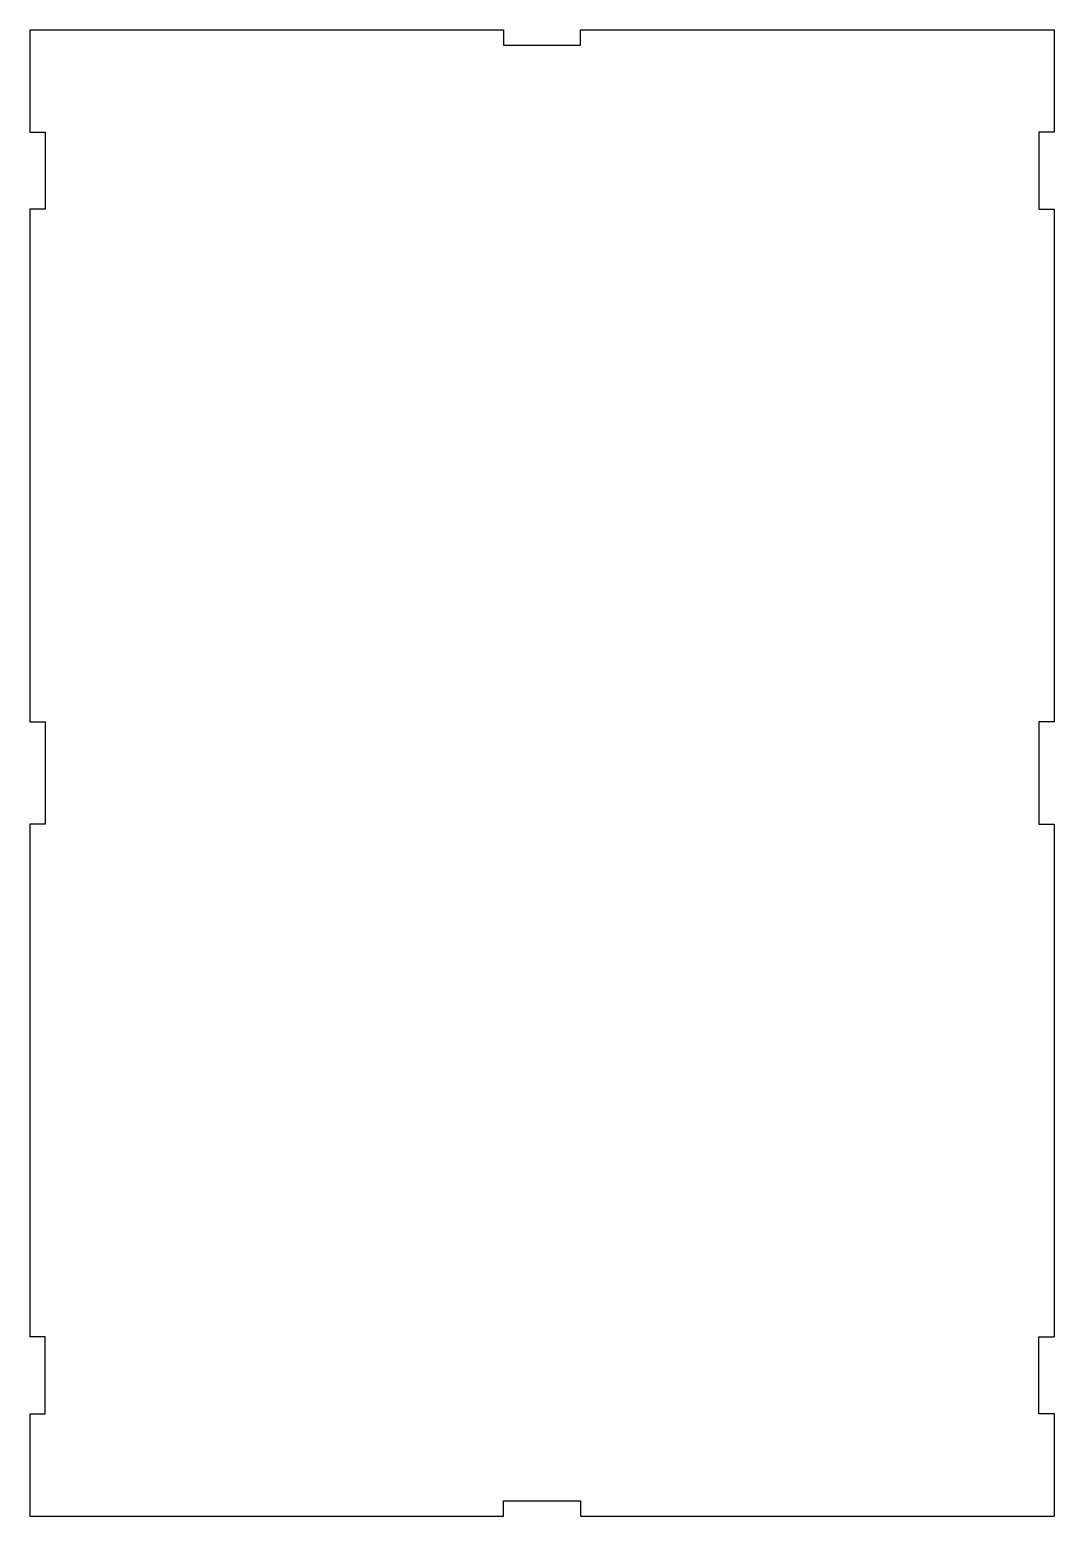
# Model space of a CAD drawing. Extents: x -100 to 100, y -145 to 145.
import ezdxf

# ---------------------------------------------------------------- set-up
doc = ezdxf.new("R2010")
doc.units = 0
doc.layers.add('VISIBLE', color=7, linetype='CONTINUOUS')

msp = doc.modelspace()

# ---------------------------------------------------------------- linework, layer by layer
at = {"layer": 'VISIBLE'}
for p, q in [((-100, 145), (-7.5, 145)), ((-100, 145), (-100, 125)), ((-7.5, 145), (-7.5, 142)), ((7.5, 142), (7.5, 145)), ((7.5, 145), (100, 145)), ((100, 145), (100, 125)), ((100, 145), (100, 125)), ((-7.5, 142), (7.5, 142)), ((-100, 125), (-97, 125)), ((-97, 125), (-97, 110)), ((100, 125), (97, 125)), ((97, 125), (97, 110)), ((-97, 110), (-100, 110)), ((-100, 110), (-100, 10)), ((97, 110), (100, 110)), ((100, 110), (100, 10)), ((100, 110), (100, 10)), ((-100, 10), (-97, 10)), ((-97, 10), (-97, -10)), ((100, 10), (97, 10)), ((97, 10), (97, -10)), ((-97, -10), (-100, -10)), ((-100, -10), (-100, -110)), ((97, -10), (100, -10)), ((100, -10), (100, -110)), ((100, -10), (100, -110)), ((-97, -110), (-100, -110)), ((-97, -125), (-97, -110)), ((97, -110), (100, -110)), ((97, -125), (97, -110)), ((-100, -125), (-97, -125)), ((-100, -125), (-100, -145)), ((100, -125), (97, -125)), ((100, -125), (100, -145)), ((100, -125), (100, -145)), ((-7.5, -142), (7.5, -142)), ((-7.5, -145), (-7.5, -142)), ((7.5, -142), (7.5, -145)), ((-100, -145), (-7.5, -145)), ((7.5, -145), (100, -145))]:
    msp.add_line(p, q, dxfattribs=at)

doc.saveas('drawing.dxf')
